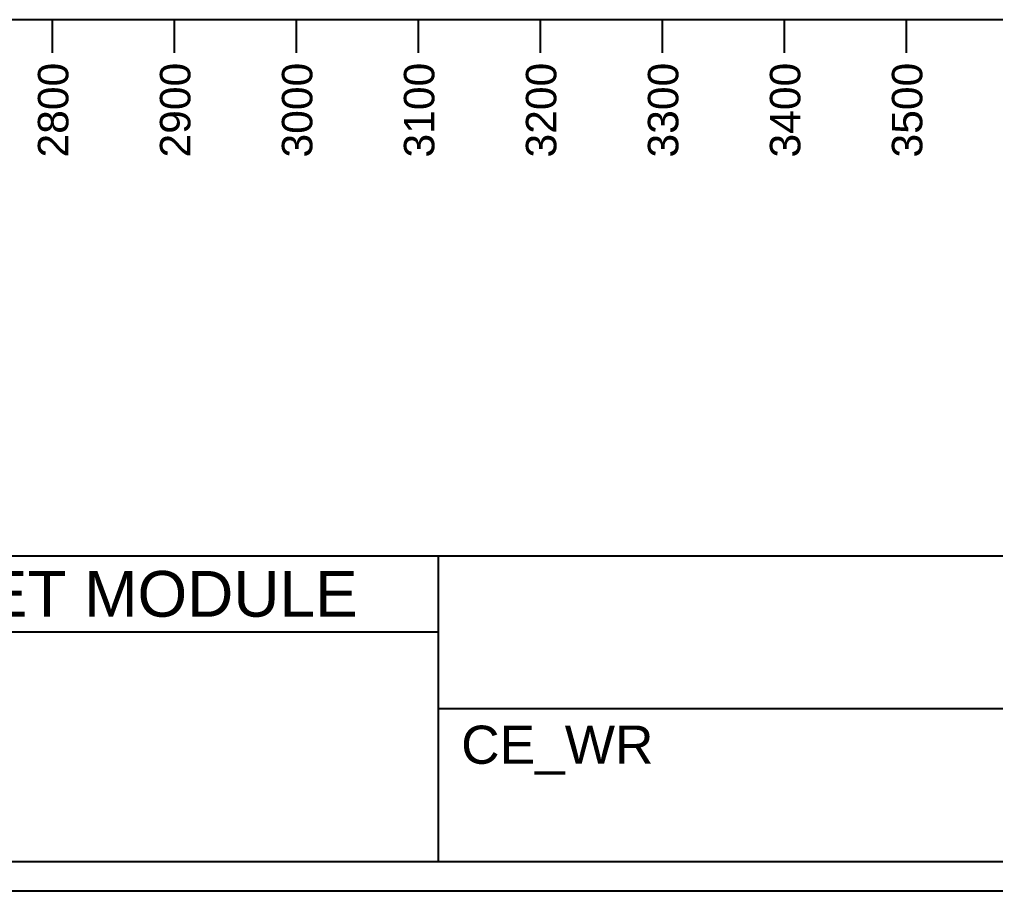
# Model space of a CAD drawing. Header units: inches. Extents: x 0 to 420, y 0 to 297.
# Drawn here: x 265 to 329, y 0.4 to 57.5 of the extents above; entities that cross this region are included whole.
import ezdxf
from ezdxf.enums import TextEntityAlignment as Align

# ---------------------------------------------------------------- set-up
doc = ezdxf.new("R2010")
doc.units = ezdxf.units.IN
doc.layers.add('Default', color=7, linetype='Continuous')
doc.layers.add('DV1_Default', color=7, linetype='Continuous')
doc.styles.add('SEACAD_arial_ttf', font='arial.ttf', dxfattribs={"height": 0.2})

# ---------------------------------------------------------------- blocks, each defined once
blk = doc.blocks.new('SE')
at = {"layer": 'DV1_Default', "color": 7, "linetype": 'Continuous', "ltscale": 25.4}
for p, q in [((43.109, 57.533), (331.109, 57.533)), ((267.109, 57.533), (267.109, 55.34)), ((275.109, 57.533), (275.109, 55.34)), ((283.109, 57.533), (283.109, 55.34)), ((291.109, 57.533), (291.109, 55.34)), ((299.109, 57.533), (299.109, 55.34)), ((307.109, 57.533), (307.109, 55.34)), ((315.109, 57.533), (315.109, 55.34)), ((323.109, 57.533), (323.109, 55.34))]:
    blk.add_line(p, q, dxfattribs=at)
at = {"layer": 'DV1_Default', "color": 7, "linetype": 'Continuous', "ltscale": 25.4, "style": 'SEACAD_arial_ttf'}
for s, p in [('2800', (266.169, 48.485)), ('2900', (274.169, 48.485)), ('3000', (282.169, 48.485)), ('3100', (290.169, 48.485)), ('3200', (298.169, 48.485)), ('3300', (306.169, 48.485)), ('3400', (314.169, 48.485)), ('3500', (322.169, 48.485))]:
    blk.add_text(s, height=2, rotation=90, dxfattribs=at).set_placement(p, align=Align.TOP_LEFT)

msp = doc.modelspace()

# ---------------------------------------------------------------- linework, layer by layer
at = {"layer": 'Default', "color": 7, "linetype": 'Continuous', "ltscale": 25.4}
for p, q in [((2.354, 22.378), (418.371, 22.378)), ((292.415, 22.378), (292.415, 2.339)), ((216.422, 17.383), (292.389, 17.383)), ((292.415, 12.358), (418.382, 12.358)), ((2.354, 2.339), (418.382, 2.339)), ((420.376, 0.371), (0.479, 0.423))]:
    msp.add_line(p, q, dxfattribs=at)

# ---------------------------------------------------------------- block references
at = {"layer": 'Default'}
msp.add_blockref('SE', (0, 0), dxfattribs=at)

# ---------------------------------------------------------------- texts
at = {"layer": 'Default', "color": 7, "linetype": 'Continuous', "ltscale": 25.4, "style": 'SEACAD_arial_ttf'}
for s, height, p in [('SINAMICS S120 CABINET MODULE', 3, (217.512, 21.383)), ('CE_WR', 2.5, (293.927, 11.242))]:
    msp.add_text(s, height=height, dxfattribs=at).set_placement(p, align=Align.TOP_LEFT)

doc.saveas('drawing.dxf')
